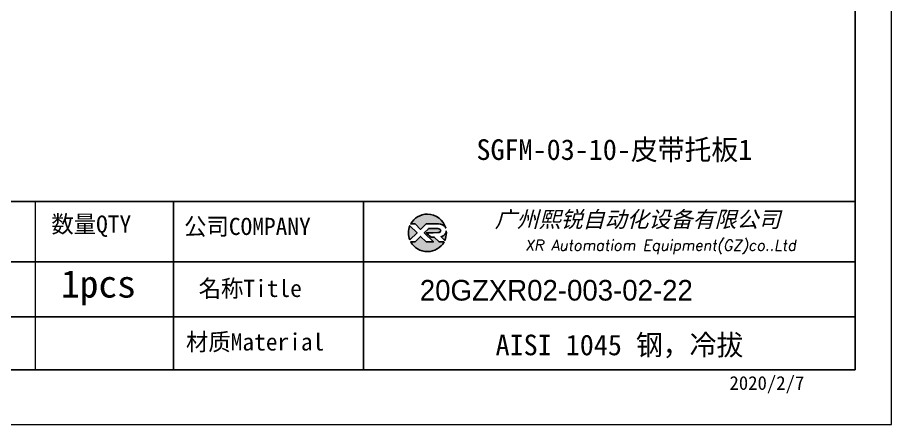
# Model space of a CAD drawing. Header units: millimetres. Extents: x -3862 to 6257, y -4684 to -2127.
# Drawn here: x 3784 to 4299, y -4684 to -4444 of the extents above; entities that cross this region are included whole.
import ezdxf
from ezdxf.enums import TextEntityAlignment as Align

# ---------------------------------------------------------------- set-up
doc = ezdxf.new("R2010")
doc.units = ezdxf.units.MM
for name, color, linetype in [('10', 16, 'Continuous'), ('6', 7, 'Continuous'), ('DIM', 3, 'Continuous'), ('layer 1', 7, 'Continuous'), ('图\\M+19E79\\M+195B6\\M+18E9A', 7, 'Continuous')]:
    doc.layers.add(name, color=color, linetype=linetype)
doc.styles.add('STYLE1', font='')
doc.styles.add('标题\\M+18E9A', font='romand.shx', dxfattribs={"oblique": 10, "bigfont": 'bigfont.shx'})
doc.styles.get('STYLE1').set_extended_font_data('SimSun')

# ---------------------------------------------------------------- blocks, each defined once
blk = doc.blocks.new('*D471')
at = {"layer": '10', "color": 7, "linetype": 'Continuous', "lineweight": 13, "ltscale": 2, "insert": (215.32, 14.81), "char_height": 2.027, "attachment_point": 7}
blk.add_mtext('{名称Title}', dxfattribs=at)
blk = doc.blocks.new('*D493')
at = {"layer": '10', "color": 7, "linetype": 'Continuous', "lineweight": 13, "ltscale": 2, "insert": (250.32, 7.81), "char_height": 2.4324, "attachment_point": 7}
blk.add_mtext('{AISI 1045 钢，冷拔}', dxfattribs=at)
blk = doc.blocks.new('*D494')
at = {"layer": '10', "color": 7, "linetype": 'Continuous', "lineweight": 13, "ltscale": 2, "insert": (277.89, 3.69), "char_height": 1.622, "attachment_point": 7}
blk.add_mtext('{2020/2/7}', dxfattribs=at)
blk = doc.blocks.new('*D495')
at = {"layer": '10', "color": 16, "linetype": 'Continuous', "lineweight": 13, "ltscale": 2, "insert": (197.96, 22.11), "char_height": 2.027, "attachment_point": 7}
blk.add_mtext('{数量QTY}', dxfattribs=at)
blk = doc.blocks.new('*D496')
at = {"layer": '10', "color": 7, "linetype": 'Continuous', "lineweight": 13, "ltscale": 2, "insert": (197.62, 14.6), "char_height": 3.243, "attachment_point": 7}
blk.add_mtext('{1pcs}', dxfattribs=at)
blk = doc.blocks.new('*D502')
at = {"layer": '10', "color": 7, "linetype": 'Continuous', "lineweight": 13, "ltscale": 2, "insert": (213.61, 22.11), "char_height": 2.027, "attachment_point": 7}
blk.add_mtext('{公司COMPANY}', dxfattribs=at)
blk = doc.blocks.new('*D503')
at = {"layer": '10', "color": 7, "linetype": 'Continuous', "lineweight": 13, "ltscale": 2, "insert": (213.83, 8.51), "char_height": 2.027, "attachment_point": 7}
blk.add_mtext('{材质Material}', dxfattribs=at)
blk = doc.blocks.new('XR')
h = blk.add_hatch(color=256)
h.set_gradient(color1=(252, 128, 0), rotation=240, one_color=1, tint=1, name='INVCURVED')
edge = h.paths.add_edge_path()
edge.add_spline(control_points=[(-434.18, -5928.47), (-433.9, -5928.74), (-433.63, -5929.01), (-433.63, -5929.01), (-433.63, -5929.01), (-433.63, -5929.01), (-433.36, -5928.74), (-433.09, -5928.47)], knot_values=[0.5625, 0.5625, 0.5625, 0.5625, 0.625, 0.625, 0.625, 0.625, 0.6875, 0.6875, 0.6875, 0.6875], degree=3, periodic=0)
edge.add_spline(control_points=[(-433.09, -5928.47), (-432.82, -5928.2), (-432.54, -5927.93), (-432.54, -5927.93), (-432.54, -5927.93), (-432.54, -5927.93), (-432.04, -5927.93), (-431.53, -5927.93)], knot_values=[0.4375, 0.4375, 0.4375, 0.4375, 0.5, 0.5, 0.5, 0.5, 0.5625, 0.5625, 0.5625, 0.5625], degree=3, periodic=0)
edge.add_spline(control_points=[(-431.53, -5927.93), (-431.03, -5927.93), (-430.52, -5927.93), (-430.52, -5927.93), (-430.52, -5927.93), (-430, -5927.93), (-429.43, -5927.96), (-429.01, -5928.33)], knot_values=[0.25, 0.25, 0.25, 0.25, 0.3125, 0.3125, 0.3125, 0.3125, 0.4375, 0.4375, 0.4375, 0.4375], degree=3, periodic=0)
edge.add_spline(control_points=[(-429.01, -5928.33), (-428.88, -5928.44), (-428.78, -5928.59), (-428.71, -5928.75)], knot_values=[0.125, 0.125, 0.125, 0.125, 0.25, 0.25, 0.25, 0.25], degree=3, periodic=0)
edge.add_spline(control_points=[(-428.71, -5928.75), (-429.13, -5927.18), (-430.58, -5926.02), (-432.31, -5926.02)], knot_values=[0, 0, 0, 0, 0.125, 0.125, 0.125, 0.125], degree=3, periodic=0)
edge.add_spline(control_points=[(-432.31, -5926.02), (-433.72, -5926.02), (-434.94, -5926.79), (-435.58, -5927.93)], knot_values=[0.875, 0.875, 0.875, 0.875, 1, 1, 1, 1], degree=3, periodic=0)
edge.add_spline(control_points=[(-435.58, -5927.93), (-435.58, -5927.93), (-434.72, -5927.93), (-434.72, -5927.93), (-434.72, -5927.93), (-434.72, -5927.93), (-434.45, -5928.2), (-434.18, -5928.47)], knot_values=[0.6875, 0.6875, 0.6875, 0.6875, 0.8125, 0.8125, 0.8125, 0.8125, 0.875, 0.875, 0.875, 0.875], degree=3, periodic=0)
edge = h.paths.add_edge_path()
edge.add_spline(control_points=[(-434.79, -5929.26), (-435.04, -5929.02), (-435.34, -5928.72), (-435.54, -5928.53)], knot_values=[0.562504, 0.562504, 0.562504, 0.562504, 0.656252, 0.656252, 0.656252, 0.656252], degree=3, periodic=0)
edge.add_spline(control_points=[(-435.54, -5928.53), (-435.67, -5928.4), (-435.76, -5928.31), (-435.76, -5928.31), (-435.76, -5928.31), (-435.94, -5928.74), (-436.03, -5929.21), (-436.03, -5929.71)], knot_values=[0.25, 0.25, 0.25, 0.25, 0.312504, 0.312504, 0.312504, 0.312504, 0.562504, 0.562504, 0.562504, 0.562504], degree=3, periodic=0)
edge.add_spline(control_points=[(-436.03, -5929.71), (-436.03, -5930.2), (-435.94, -5930.67), (-435.76, -5931.1), (-435.76, -5931.1), (-435.4, -5930.75), (-435.05, -5930.4)], knot_values=[0.874998, 0.874998, 0.874998, 0.874998, 1.124998, 1.124998, 1.124998, 1.25, 1.25, 1.25, 1.25], degree=3, periodic=0)
edge.add_spline(control_points=[(-435.05, -5930.4), (-434.7, -5930.05), (-434.34, -5929.71), (-434.34, -5929.71), (-434.34, -5929.71), (-434.34, -5929.71), (-434.34, -5929.71), (-434.34, -5929.71)], knot_values=[0.749878, 0.749878, 0.749878, 0.749878, 0.874875, 0.874875, 0.874875, 0.874875, 0.874998, 0.874998, 0.874998, 0.874998], degree=3, periodic=0)
edge.add_spline(control_points=[(-434.34, -5929.71), (-434.34, -5929.71), (-434.34, -5929.71), (-434.34, -5929.71)], knot_values=[0.749634, 0.749634, 0.749634, 0.749634, 0.749817, 0.749817, 0.749817, 0.749817], degree=3, periodic=0)
edge.add_spline(control_points=[(-434.35, -5929.7), (-434.35, -5929.7), (-434.35, -5929.7), (-434.35, -5929.7)], knot_values=[0.738281, 0.738281, 0.738281, 0.738281, 0.742188, 0.742188, 0.742188, 0.742188], degree=3, periodic=0)
edge.add_spline(control_points=[(-434.35, -5929.7), (-434.36, -5929.69), (-434.37, -5929.68), (-434.38, -5929.67)], knot_values=[0.726563, 0.726563, 0.726563, 0.726563, 0.738281, 0.738281, 0.738281, 0.738281], degree=3, periodic=0)
edge.add_spline(control_points=[(-434.38, -5929.67), (-434.38, -5929.66), (-434.39, -5929.65), (-434.4, -5929.65)], knot_values=[0.718751, 0.718751, 0.718751, 0.718751, 0.726563, 0.726563, 0.726563, 0.726563], degree=3, periodic=0)
edge.add_spline(control_points=[(-434.4, -5929.65), (-434.42, -5929.63), (-434.45, -5929.6), (-434.47, -5929.58)], knot_values=[0.703126, 0.703126, 0.703126, 0.703126, 0.718751, 0.718751, 0.718751, 0.718751], degree=3, periodic=0)
edge.add_spline(control_points=[(-434.47, -5929.58), (-434.5, -5929.55), (-434.53, -5929.52), (-434.56, -5929.49)], knot_values=[0.687501, 0.687501, 0.687501, 0.687501, 0.703126, 0.703126, 0.703126, 0.703126], degree=3, periodic=0)
edge.add_spline(control_points=[(-434.56, -5929.49), (-434.63, -5929.42), (-434.71, -5929.35), (-434.79, -5929.26)], knot_values=[0.656252, 0.656252, 0.656252, 0.656252, 0.687501, 0.687501, 0.687501, 0.687501], degree=3, periodic=0)
h = blk.add_hatch(color=256)
h.set_gradient(color1=(3, 72, 255), color2=(0, 41, 153), one_color=1, tint=0.3, name='HEMISPHERICAL')
edge = h.paths.add_edge_path()
edge.add_spline(control_points=[(-432.54, -5929.67), (-432.26, -5929.95), (-431.94, -5930.23), (-431.66, -5930.51), (-431.66, -5930.51), (-431.66, -5930.51), (-431.66, -5930.51), (-431.66, -5930.51)], knot_values=[0.736842, 0.736842, 0.736842, 0.736842, 0.789474, 0.789474, 0.789474, 0.789474, 0.802633, 0.802633, 0.802633, 0.802633], degree=3, periodic=0)
edge.add_spline(control_points=[(-431.66, -5930.51), (-431.65, -5930.51), (-431.65, -5930.52), (-431.65, -5930.52)], knot_values=[0.802633, 0.802633, 0.802633, 0.802633, 0.815791, 0.815791, 0.815791, 0.815791], degree=3, periodic=0)
edge.add_spline(control_points=[(-431.65, -5930.52), (-431.64, -5930.53), (-431.64, -5930.53), (-431.64, -5930.53)], knot_values=[0.815791, 0.815791, 0.815791, 0.815791, 0.82237, 0.82237, 0.82237, 0.82237], degree=3, periodic=0)
edge.add_spline(control_points=[(-431.64, -5930.53), (-431.64, -5930.53), (-431.64, -5930.53), (-431.63, -5930.54)], knot_values=[0.82237, 0.82237, 0.82237, 0.82237, 0.828949, 0.828949, 0.828949, 0.828949], degree=3, periodic=0)
edge.add_spline(control_points=[(-431.63, -5930.54), (-431.63, -5930.54), (-431.63, -5930.54), (-431.63, -5930.54), (-431.63, -5930.54), (-431.63, -5930.54), (-431.59, -5930.54), (-431.52, -5930.54)], knot_values=[0.841901, 0.841901, 0.841901, 0.841901, 0.842105, 0.842105, 0.842105, 0.842105, 0.855264, 0.855264, 0.855264, 0.855264], degree=3, periodic=0)
edge.add_spline(control_points=[(-431.52, -5930.54), (-431.46, -5930.54), (-431.38, -5930.54), (-431.3, -5930.54)], knot_values=[0.855264, 0.855264, 0.855264, 0.855264, 0.868422, 0.868422, 0.868422, 0.868422], degree=3, periodic=0)
edge.add_spline(control_points=[(-431.3, -5930.54), (-431.26, -5930.54), (-431.22, -5930.54), (-431.18, -5930.54)], knot_values=[0.868422, 0.868422, 0.868422, 0.868422, 0.875, 0.875, 0.875, 0.875], degree=3, periodic=0)
edge.add_spline(control_points=[(-431.18, -5930.54), (-431.14, -5930.54), (-431.1, -5930.54), (-431.07, -5930.54)], knot_values=[0.875, 0.875, 0.875, 0.875, 0.881579, 0.881579, 0.881579, 0.881579], degree=3, periodic=0)
edge.add_spline(control_points=[(-431.07, -5930.54), (-431.05, -5930.54), (-431.04, -5930.54), (-431.03, -5930.54)], knot_values=[0.881579, 0.881579, 0.881579, 0.881579, 0.884869, 0.884869, 0.884869, 0.884869], degree=3, periodic=0)
edge.add_spline(control_points=[(-431.03, -5930.54), (-431.02, -5930.54), (-431, -5930.54), (-431, -5930.54)], knot_values=[0.884869, 0.884869, 0.884869, 0.884869, 0.888158, 0.888158, 0.888158, 0.888158], degree=3, periodic=0)
edge.add_spline(control_points=[(-431, -5930.54), (-430.99, -5930.54), (-430.99, -5930.54), (-430.98, -5930.54)], knot_values=[0.888158, 0.888158, 0.888158, 0.888158, 0.889803, 0.889803, 0.889803, 0.889803], degree=3, periodic=0)
edge.add_spline(control_points=[(-430.98, -5930.54), (-430.98, -5930.54), (-430.98, -5930.54), (-430.97, -5930.54)], knot_values=[0.889803, 0.889803, 0.889803, 0.889803, 0.891447, 0.891447, 0.891447, 0.891447], degree=3, periodic=0)
edge.add_spline(control_points=[(-430.97, -5930.54), (-430.97, -5930.54), (-430.97, -5930.54), (-430.97, -5930.54)], knot_values=[0.891447, 0.891447, 0.891447, 0.891447, 0.89227, 0.89227, 0.89227, 0.89227], degree=3, periodic=0)
edge.add_spline(control_points=[(-430.97, -5930.54), (-430.97, -5930.54), (-430.97, -5930.54), (-430.97, -5930.54)], knot_values=[0.89227, 0.89227, 0.89227, 0.89227, 0.893092, 0.893092, 0.893092, 0.893092], degree=3, periodic=0)
edge.add_spline(control_points=[(-430.97, -5930.54), (-430.97, -5930.54), (-430.97, -5930.54), (-430.97, -5930.54)], knot_values=[0.893092, 0.893092, 0.893092, 0.893092, 0.893503, 0.893503, 0.893503, 0.893503], degree=3, periodic=0)
edge.add_spline(control_points=[(-430.97, -5930.54), (-430.97, -5930.54), (-430.97, -5930.54), (-430.97, -5930.54)], knot_values=[0.893503, 0.893503, 0.893503, 0.893503, 0.893914, 0.893914, 0.893914, 0.893914], degree=3, periodic=0)
edge.add_spline(control_points=[(-430.97, -5930.54), (-430.97, -5930.54), (-430.97, -5930.54), (-430.97, -5930.54)], knot_values=[0.893914, 0.893914, 0.893914, 0.893914, 0.89412, 0.89412, 0.89412, 0.89412], degree=3, periodic=0)
edge.add_spline(control_points=[(-430.97, -5930.54), (-430.97, -5930.54), (-430.97, -5930.54), (-430.97, -5930.54)], knot_values=[0.89412, 0.89412, 0.89412, 0.89412, 0.894326, 0.894326, 0.894326, 0.894326], degree=3, periodic=0)
edge.add_spline(control_points=[(-430.97, -5930.54), (-430.97, -5930.54), (-430.97, -5930.54), (-430.97, -5930.54)], knot_values=[0.894428, 0.894428, 0.894428, 0.894428, 0.894531, 0.894531, 0.894531, 0.894531], degree=3, periodic=0)
edge.add_spline(control_points=[(-430.97, -5930.54), (-430.97, -5930.54), (-430.97, -5930.54), (-430.97, -5930.54)], knot_values=[0.894531, 0.894531, 0.894531, 0.894531, 0.894583, 0.894583, 0.894583, 0.894583], degree=3, periodic=0)
edge.add_spline(control_points=[(-430.97, -5930.54), (-430.97, -5930.54), (-430.97, -5930.54), (-430.97, -5930.54), (-430.97, -5930.54), (-430.97, -5930.54), (-430.73, -5930.78), (-430.49, -5931.01)], knot_values=[0.894685, 0.894685, 0.894685, 0.894685, 0.894737, 0.894737, 0.894737, 0.894737, 0.921052, 0.921052, 0.921052, 0.921052], degree=3, periodic=0)
edge.add_spline(control_points=[(-430.49, -5931.01), (-430.26, -5931.24), (-430.02, -5931.48), (-430.02, -5931.48)], knot_values=[0.921052, 0.921052, 0.921052, 0.921052, 0.947368, 0.947368, 0.947368, 0.947368], degree=3, periodic=0)
edge.add_spline(control_points=[(-430.02, -5931.48), (-430.02, -5931.48), (-430.02, -5931.48), (-430.02, -5931.48)], knot_values=[0.947522, 0.947522, 0.947522, 0.947522, 0.947573, 0.947573, 0.947573, 0.947573], degree=3, periodic=0)
edge.add_spline(control_points=[(-430.02, -5931.48), (-430.02, -5931.48), (-430.02, -5931.48), (-430.02, -5931.48)], knot_values=[0.947573, 0.947573, 0.947573, 0.947573, 0.947676, 0.947676, 0.947676, 0.947676], degree=3, periodic=0)
edge.add_spline(control_points=[(-430.02, -5931.48), (-430.02, -5931.48), (-430.02, -5931.48), (-430.02, -5931.48)], knot_values=[0.947676, 0.947676, 0.947676, 0.947676, 0.947779, 0.947779, 0.947779, 0.947779], degree=3, periodic=0)
edge.add_spline(control_points=[(-430.02, -5931.48), (-430.02, -5931.48), (-430.02, -5931.48), (-430.02, -5931.48)], knot_values=[0.947779, 0.947779, 0.947779, 0.947779, 0.947984, 0.947984, 0.947984, 0.947984], degree=3, periodic=0)
edge.add_spline(control_points=[(-430.02, -5931.48), (-430.02, -5931.48), (-430.02, -5931.48), (-430.02, -5931.48)], knot_values=[0.947984, 0.947984, 0.947984, 0.947984, 0.94819, 0.94819, 0.94819, 0.94819], degree=3, periodic=0)
edge.add_spline(control_points=[(-430.02, -5931.48), (-430.02, -5931.48), (-430.02, -5931.48), (-430.02, -5931.48)], knot_values=[0.94819, 0.94819, 0.94819, 0.94819, 0.948601, 0.948601, 0.948601, 0.948601], degree=3, periodic=0)
edge.add_spline(control_points=[(-430.02, -5931.48), (-430.02, -5931.48), (-430.02, -5931.48), (-430.02, -5931.48)], knot_values=[0.948601, 0.948601, 0.948601, 0.948601, 0.949012, 0.949012, 0.949012, 0.949012], degree=3, periodic=0)
edge.add_spline(control_points=[(-430.02, -5931.48), (-430.02, -5931.48), (-430.01, -5931.48), (-430.01, -5931.48)], knot_values=[0.949012, 0.949012, 0.949012, 0.949012, 0.949834, 0.949834, 0.949834, 0.949834], degree=3, periodic=0)
edge.add_spline(control_points=[(-430.01, -5931.48), (-430.01, -5931.48), (-430.01, -5931.48), (-430.01, -5931.48)], knot_values=[0.949834, 0.949834, 0.949834, 0.949834, 0.950657, 0.950657, 0.950657, 0.950657], degree=3, periodic=0)
edge.add_spline(control_points=[(-430.01, -5931.48), (-430.01, -5931.48), (-430, -5931.48), (-430, -5931.48)], knot_values=[0.950657, 0.950657, 0.950657, 0.950657, 0.952301, 0.952301, 0.952301, 0.952301], degree=3, periodic=0)
edge.add_spline(control_points=[(-430, -5931.48), (-429.99, -5931.48), (-429.98, -5931.48), (-429.98, -5931.48)], knot_values=[0.952301, 0.952301, 0.952301, 0.952301, 0.953946, 0.953946, 0.953946, 0.953946], degree=3, periodic=0)
edge.add_spline(control_points=[(-429.98, -5931.48), (-429.96, -5931.48), (-429.95, -5931.48), (-429.93, -5931.48)], knot_values=[0.953946, 0.953946, 0.953946, 0.953946, 0.957236, 0.957236, 0.957236, 0.957236], degree=3, periodic=0)
edge.add_spline(control_points=[(-429.93, -5931.48), (-429.91, -5931.48), (-429.89, -5931.48), (-429.87, -5931.48)], knot_values=[0.957236, 0.957236, 0.957236, 0.957236, 0.960525, 0.960525, 0.960525, 0.960525], degree=3, periodic=0)
edge.add_spline(control_points=[(-429.87, -5931.48), (-429.82, -5931.48), (-429.77, -5931.48), (-429.71, -5931.48)], knot_values=[0.960525, 0.960525, 0.960525, 0.960525, 0.967104, 0.967104, 0.967104, 0.967104], degree=3, periodic=0)
edge.add_spline(control_points=[(-429.71, -5931.48), (-429.65, -5931.48), (-429.59, -5931.48), (-429.53, -5931.48)], knot_values=[0.967104, 0.967104, 0.967104, 0.967104, 0.973683, 0.973683, 0.973683, 0.973683], degree=3, periodic=0)
edge.add_spline(control_points=[(-429.53, -5931.48), (-429.41, -5931.48), (-429.29, -5931.48), (-429.19, -5931.48)], knot_values=[0.973683, 0.973683, 0.973683, 0.973683, 0.98684, 0.98684, 0.98684, 0.98684], degree=3, periodic=0)
edge.add_spline(control_points=[(-429.19, -5931.48), (-429.1, -5931.48), (-429.04, -5931.48), (-429.04, -5931.48), (-429.67, -5932.62), (-430.9, -5933.39), (-432.31, -5933.39)], knot_values=[0.98684, 0.98684, 0.98684, 0.98684, 1, 1, 1, 1.052632, 1.052632, 1.052632, 1.052632], degree=3, periodic=0)
edge.add_spline(control_points=[(-432.31, -5933.39), (-433.72, -5933.39), (-434.94, -5932.62), (-435.58, -5931.48), (-435.58, -5931.48), (-435.58, -5931.48), (-435.36, -5931.48), (-435.15, -5931.48)], knot_values=[0.052632, 0.052632, 0.052632, 0.052632, 0.105263, 0.105263, 0.105263, 0.105263, 0.131579, 0.131579, 0.131579, 0.131579], degree=3, periodic=0)
edge.add_spline(control_points=[(-435.15, -5931.48), (-434.93, -5931.48), (-434.72, -5931.48), (-434.72, -5931.48), (-434.72, -5931.48), (-434.72, -5931.48), (-434.45, -5931.21), (-434.18, -5930.94)], knot_values=[0.131579, 0.131579, 0.131579, 0.131579, 0.157895, 0.157895, 0.157895, 0.157895, 0.184211, 0.184211, 0.184211, 0.184211], degree=3, periodic=0)
edge.add_spline(control_points=[(-434.18, -5930.94), (-433.9, -5930.67), (-433.63, -5930.4), (-433.63, -5930.4), (-433.63, -5930.4), (-433.63, -5930.4), (-433.36, -5930.67), (-433.09, -5930.94)], knot_values=[0.184211, 0.184211, 0.184211, 0.184211, 0.210526, 0.210526, 0.210526, 0.210526, 0.236842, 0.236842, 0.236842, 0.236842], degree=3, periodic=0)
edge.add_spline(control_points=[(-433.09, -5930.94), (-432.82, -5931.21), (-432.54, -5931.48), (-432.54, -5931.48), (-432.54, -5931.48), (-432.54, -5931.48), (-432.19, -5931.48), (-431.83, -5931.48)], knot_values=[0.236842, 0.236842, 0.236842, 0.236842, 0.263158, 0.263158, 0.263158, 0.263158, 0.289474, 0.289474, 0.289474, 0.289474], degree=3, periodic=0)
edge.add_spline(control_points=[(-431.83, -5931.48), (-431.48, -5931.48), (-431.12, -5931.48), (-431.12, -5931.48), (-431.12, -5931.48), (-431.12, -5931.48), (-431.57, -5931.03), (-432.02, -5930.59)], knot_values=[0.289474, 0.289474, 0.289474, 0.289474, 0.315789, 0.315789, 0.315789, 0.315789, 0.342105, 0.342105, 0.342105, 0.342105], degree=3, periodic=0)
edge.add_spline(control_points=[(-432.02, -5930.59), (-432.47, -5930.15), (-432.92, -5929.71), (-432.92, -5929.71), (-432.92, -5929.71), (-432.92, -5929.71), (-432.71, -5929.5), (-432.5, -5929.29)], knot_values=[0.342105, 0.342105, 0.342105, 0.342105, 0.368421, 0.368421, 0.368421, 0.368421, 0.394737, 0.394737, 0.394737, 0.394737], degree=3, periodic=0)
edge.add_spline(control_points=[(-432.5, -5929.29), (-432.3, -5929.09), (-432.09, -5928.88), (-432.09, -5928.88)], knot_values=[0.394737, 0.394737, 0.394737, 0.394737, 0.421053, 0.421053, 0.421053, 0.421053], degree=3, periodic=0)
edge.add_spline(control_points=[(-432.09, -5928.88), (-432.09, -5928.88), (-432.06, -5928.86), (-432.06, -5928.86)], knot_values=[0.421053, 0.421053, 0.421053, 0.421053, 0.473684, 0.473684, 0.473684, 0.473684], degree=3, periodic=0)
edge.add_spline(control_points=[(-432.06, -5928.86), (-432.06, -5928.86), (-432.06, -5928.86), (-432.06, -5928.86), (-432.06, -5928.86), (-432.06, -5928.86), (-430.4, -5928.86), (-430.26, -5928.86)], knot_values=[0.473684, 0.473684, 0.473684, 0.473684, 0.473684, 0.473684, 0.473684, 0.473684, 0.526316, 0.526316, 0.526316, 0.526316], degree=3, periodic=0)
edge.add_spline(control_points=[(-430.26, -5928.86), (-429.54, -5928.86), (-429.62, -5929.4), (-429.83, -5929.55)], knot_values=[0.526316, 0.526316, 0.526316, 0.526316, 0.578947, 0.578947, 0.578947, 0.578947], degree=3, periodic=0)
edge.add_spline(control_points=[(-429.83, -5929.55), (-429.94, -5929.62), (-430.08, -5929.65), (-430.26, -5929.65), (-430.26, -5929.65), (-430.26, -5929.65), (-430.48, -5929.65), (-430.71, -5929.66)], knot_values=[0.578947, 0.578947, 0.578947, 0.578947, 0.631579, 0.631579, 0.631579, 0.631579, 0.657895, 0.657895, 0.657895, 0.657895], degree=3, periodic=0)
edge.add_spline(control_points=[(-430.71, -5929.66), (-430.93, -5929.66), (-431.15, -5929.67), (-431.15, -5929.67), (-431.15, -5929.67), (-431.15, -5929.67), (-432.54, -5929.67), (-432.54, -5929.67)], knot_values=[0.657895, 0.657895, 0.657895, 0.657895, 0.684211, 0.684211, 0.684211, 0.684211, 0.736842, 0.736842, 0.736842, 0.736842], degree=3, periodic=0)
edge = h.paths.add_edge_path()
edge.add_spline(control_points=[(-428.6, -5929.32), (-428.61, -5929.67), (-428.76, -5930), (-429.06, -5930.22)], knot_values=[0.8, 0.8, 0.8, 0.8, 1, 1, 1, 1], degree=3, periodic=0)
edge.add_spline(control_points=[(-429.06, -5930.22), (-429.22, -5930.34), (-429.41, -5930.43), (-429.61, -5930.48)], knot_values=[0.6, 0.6, 0.6, 0.6, 0.8, 0.8, 0.8, 0.8], degree=3, periodic=0)
edge.add_spline(control_points=[(-429.61, -5930.48), (-429.61, -5930.48), (-428.9, -5931.19), (-428.9, -5931.19), (-428.9, -5931.19), (-428.69, -5930.73), (-428.58, -5930.23), (-428.58, -5929.71)], knot_values=[0.2, 0.2, 0.2, 0.2, 0.4, 0.4, 0.4, 0.4, 0.6, 0.6, 0.6, 0.6], degree=3, periodic=0)
edge.add_spline(control_points=[(-428.58, -5929.71), (-428.58, -5929.58), (-428.59, -5929.45), (-428.6, -5929.32)], knot_values=[0, 0, 0, 0, 0.2, 0.2, 0.2, 0.2], degree=3, periodic=0)
at = {"layer": 'layer 1', "color": 30}
for points, knots in [([(-432.31, -5926.02), (-430.58, -5926.02), (-429.13, -5927.18), (-428.71, -5928.75), (-428.71, -5928.75), (-428.78, -5928.59), (-428.88, -5928.44), (-429.01, -5928.33), (-429.01, -5928.33), (-429.43, -5927.96), (-430, -5927.93), (-430.52, -5927.93), (-430.52, -5927.93), (-430.52, -5927.93), (-432.54, -5927.93), (-432.54, -5927.93), (-432.54, -5927.93), (-432.54, -5927.93), (-433.63, -5929.01), (-433.63, -5929.01), (-433.63, -5929.01), (-433.63, -5929.01), (-434.72, -5927.93), (-434.72, -5927.93), (-434.72, -5927.93), (-434.72, -5927.93), (-435.58, -5927.93), (-435.58, -5927.93), (-435.58, -5927.93), (-434.94, -5926.79), (-433.72, -5926.02), (-432.31, -5926.02)], [0, 0, 0, 0, 0.125, 0.125, 0.125, 0.125, 0.25, 0.25, 0.25, 0.25, 0.375, 0.375, 0.375, 0.375, 0.5, 0.5, 0.5, 0.5, 0.625, 0.625, 0.625, 0.625, 0.75, 0.75, 0.75, 0.75, 0.875, 0.875, 0.875, 0.875, 1, 1, 1, 1]), ([(-435.76, -5931.1), (-435.94, -5930.67), (-436.03, -5930.2), (-436.03, -5929.71), (-436.03, -5929.71), (-436.03, -5929.21), (-435.94, -5928.74), (-435.76, -5928.31), (-435.76, -5928.31), (-435.76, -5928.31), (-434.34, -5929.71), (-434.34, -5929.71), (-434.34, -5929.71), (-434.34, -5929.71), (-435.76, -5931.1), (-435.76, -5931.1)], [0, 0, 0, 0, 0.25, 0.25, 0.25, 0.25, 0.5, 0.5, 0.5, 0.5, 0.75, 0.75, 0.75, 0.75, 1, 1, 1, 1])]:
    blk.add_open_spline(points, degree=3, knots=knots, dxfattribs=at)
at = {"layer": 'layer 1', "color": 154}
for points, knots in [([(-429.04, -5931.48), (-429.67, -5932.62), (-430.9, -5933.39), (-432.31, -5933.39), (-432.31, -5933.39), (-433.72, -5933.39), (-434.94, -5932.62), (-435.58, -5931.48), (-435.58, -5931.48), (-435.58, -5931.48), (-434.72, -5931.48), (-434.72, -5931.48), (-434.72, -5931.48), (-434.72, -5931.48), (-433.63, -5930.4), (-433.63, -5930.4), (-433.63, -5930.4), (-433.63, -5930.4), (-432.54, -5931.48), (-432.54, -5931.48), (-432.54, -5931.48), (-432.54, -5931.48), (-431.12, -5931.48), (-431.12, -5931.48), (-431.12, -5931.48), (-431.12, -5931.48), (-432.92, -5929.71), (-432.92, -5929.71), (-432.92, -5929.71), (-432.92, -5929.71), (-432.09, -5928.88), (-432.09, -5928.88), (-432.09, -5928.88), (-432.09, -5928.88), (-432.06, -5928.86), (-432.06, -5928.86), (-432.06, -5928.86), (-432.06, -5928.86), (-430.4, -5928.86), (-430.26, -5928.86), (-430.26, -5928.86), (-429.54, -5928.86), (-429.62, -5929.4), (-429.83, -5929.55), (-429.83, -5929.55), (-429.94, -5929.62), (-430.08, -5929.65), (-430.26, -5929.65), (-430.26, -5929.65), (-430.26, -5929.65), (-431.15, -5929.67), (-431.15, -5929.67), (-431.15, -5929.67), (-431.15, -5929.67), (-432.54, -5929.67), (-432.54, -5929.67), (-432.54, -5929.67), (-432.26, -5929.95), (-431.94, -5930.23), (-431.66, -5930.51), (-431.66, -5930.51), (-431.66, -5930.51), (-431.63, -5930.54), (-431.63, -5930.54), (-431.63, -5930.54), (-431.63, -5930.54), (-430.97, -5930.54), (-430.97, -5930.54), (-430.97, -5930.54), (-430.97, -5930.54), (-430.02, -5931.48), (-430.02, -5931.48), (-430.02, -5931.48), (-430.02, -5931.48), (-429.04, -5931.48), (-429.04, -5931.48)], [0, 0, 0, 0, 0.052632, 0.052632, 0.052632, 0.052632, 0.105263, 0.105263, 0.105263, 0.105263, 0.157895, 0.157895, 0.157895, 0.157895, 0.210526, 0.210526, 0.210526, 0.210526, 0.263158, 0.263158, 0.263158, 0.263158, 0.315789, 0.315789, 0.315789, 0.315789, 0.368421, 0.368421, 0.368421, 0.368421, 0.421053, 0.421053, 0.421053, 0.421053, 0.473684, 0.473684, 0.473684, 0.473684, 0.526316, 0.526316, 0.526316, 0.526316, 0.578947, 0.578947, 0.578947, 0.578947, 0.631579, 0.631579, 0.631579, 0.631579, 0.684211, 0.684211, 0.684211, 0.684211, 0.736842, 0.736842, 0.736842, 0.736842, 0.789474, 0.789474, 0.789474, 0.789474, 0.842105, 0.842105, 0.842105, 0.842105, 0.894737, 0.894737, 0.894737, 0.894737, 0.947368, 0.947368, 0.947368, 0.947368, 1, 1, 1, 1]), ([(-428.6, -5929.32), (-428.59, -5929.45), (-428.58, -5929.58), (-428.58, -5929.71), (-428.58, -5929.71), (-428.58, -5930.23), (-428.69, -5930.73), (-428.9, -5931.19), (-428.9, -5931.19), (-428.9, -5931.19), (-429.61, -5930.48), (-429.61, -5930.48), (-429.61, -5930.48), (-429.41, -5930.43), (-429.22, -5930.34), (-429.06, -5930.22), (-429.06, -5930.22), (-428.76, -5930), (-428.61, -5929.67), (-428.6, -5929.32)], [0, 0, 0, 0, 0.2, 0.2, 0.2, 0.2, 0.4, 0.4, 0.4, 0.4, 0.6, 0.6, 0.6, 0.6, 0.8, 0.8, 0.8, 0.8, 1, 1, 1, 1])]:
    blk.add_open_spline(points, degree=3, knots=knots, dxfattribs=at)
blk = doc.blocks.new('XR-0001')
at = {"layer": 'DIM', "xscale": 1.199999999999818, "yscale": 1.199999999999818, "zscale": 1.199999999999818}
blk.add_blockref('XR', (486.26, 7108.21), dxfattribs=at)
at = {"layer": '图\\M+19E79\\M+195B6\\M+18E9A', "color": 7, "lineweight": -3, "style": 'STYLE1', "oblique": 15}
blk.add_text('广州熙锐自动化设备有限公司 ', height=3.8, dxfattribs=at).set_placement((-16.65, -6.14))
at = {"layer": '图\\M+19E79\\M+195B6\\M+18E9A', "color": 7, "style": '标题\\M+18E9A', "oblique": 10}
blk.add_text('XR Automatiom Equipment(GZ)co..Ltd', height=2.5, dxfattribs=at).set_placement((22.45, -10.53), align=Align.MIDDLE)
blk = doc.blocks.new('*D492')
at = {"layer": '10', "color": 7, "linetype": 'Continuous', "lineweight": 13, "ltscale": 2, "insert": (241.39, 14.58), "char_height": 2.4324, "attachment_point": 7}
blk.add_mtext('{SGFM-03-10-皮带托板1}', dxfattribs=at)

msp = doc.modelspace()

# ---------------------------------------------------------------- linework, layer by layer
at = {"layer": '6', "color": 7, "linetype": 'Continuous', "lineweight": 18, "ltscale": 2}
for p, q in [((4298.714, -4683.605), (4298.714, -3633.605)), ((3793.926, -4552.031), (3793.926, -4651.452)), ((2813.714, -4683.605), (4298.714, -4683.605))]:
    msp.add_line(p, q, dxfattribs=at)
at = {"layer": '6', "color": 7, "linetype": 'Continuous', "lineweight": 25, "ltscale": 2}
for p, q in [((4277.378, -4651.452), (4277.378, -3656.452)), ((3504.706, -4552.031), (4277.378, -4552.031)), ((3875.509, -4552.031), (3875.509, -4651.452)), ((3987.526, -4552.031), (3987.526, -4651.452)), ((3504.708, -4587.773), (4277.378, -4587.773)), ((3504.71, -4620.133), (4277.378, -4620.133)), ((2942.378, -4651.452), (4277.378, -4651.452)), ((3504.713, -4651.452), (4277.378, -4651.452))]:
    msp.add_line(p, q, dxfattribs=at)

# ---------------------------------------------------------------- block references
at = {"xscale": 2.5, "yscale": 2.5, "zscale": 2.5}
msp.add_blockref('XR-0001', (4106.427, -4552.031), dxfattribs=at)
at = {"layer": '10', "color": 7, "xscale": 5, "yscale": 5, "zscale": 5}
for name, p in [('*D492', (2847.137, -4601.88)), ('*D502', (2813.747, -4683.602)), ('*D496', (2821.112, -4686.408)), ('*D471', (2813.747, -4683.602)), ('*D503', (2813.747, -4683.602)), ('*D493', (2813.747, -4683.602)), ('*D494', (2813.747, -4683.602))]:
    msp.add_blockref(name, p, dxfattribs=at)
at = {"layer": '10', "color": 16, "xscale": 5, "yscale": 5, "zscale": 5}
msp.add_blockref('*D495', (2813.747, -4683.602), dxfattribs=at)

# ---------------------------------------------------------------- texts
at = {"layer": '10', "color": 7, "linetype": 'Continuous', "lineweight": 13, "ltscale": 2, "insert": (4020.696, -4610.698), "char_height": 12.16216, "attachment_point": 7}
msp.add_mtext('{\\fￋￎￌ￥|b0|i0|c134|p2;20GZXR02-003-02-22}', dxfattribs=at)

doc.saveas('drawing.dxf')
